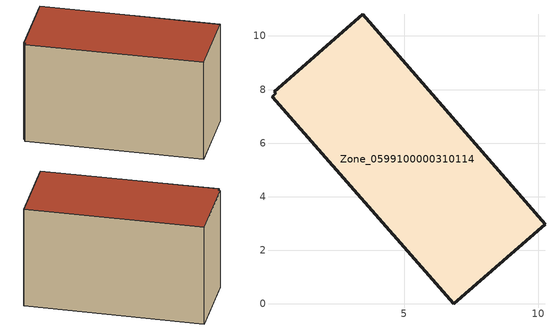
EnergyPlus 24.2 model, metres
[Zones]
Zone_0599100000310114
 floor ground (C_G): 0.2,7.85 0.14,7.92 3.45,10.81 10.26,2.97 6.85,0 0.06,7.73 z0
 wall outside (C_F): 10.26,2.97 3.45,10.81 0.14,7.92 0.2,7.85 0.06,7.73 6.85,0 10.26,2.97 z0:6.22
 roof outside (C_R): 0.14,7.92 0.2,7.85 0.06,7.73 6.85,0 10.26,2.97 3.45,10.81 z6.22
[BUILDING]
Pand.0599100000310114: North Axis=0; Terrain=City; Loads Convergence Tolerance Value=0.04; Temperature Convergence Tolerance Value=0.4; Solar Distribution=FullExterior; Maximum Number of Warmup Days=25; Minimum Number of Warmup Days=1
[Site:Location]
Rotterdam.The.Hague.AP_ZH_NLD Design_Conditions: Latitude=51.96; Longitude=4.45; Time Zone=1; Elevation=-4.5
[SITE:GROUNDTEMPERATURE:BUILDINGSURFACE]
18, 18, 18, 18, 18, 18, 18, 18, 18, 18, 18, 18
[MATERIAL] Thermal Absorptance=0.9; Solar Absorptance=0.7; Visible Absorptance=0.7
Name | Roughness | Thickness | Conductivity | Density | Specific Heat
G.TI.1946 | MediumSmooth | 0.15 | 1 | 540 | 1210
F.TI.1946 | Rough | 0.3 | 0.857143 | 1920 | 840
R.TI.1946 | MediumRough | 0.2 | 0.1 | 1500 | 1000
[CONSTRUCTION]
C_G: G.TI.1946
C_F: F.TI.1946
C_R: R.TI.1946
[ZONE]
Zone_0599100000310114: Type=1; Multiplier=1; Ceiling Height=Autocalculate; Volume=Autocalculate; Floor Area=autocalculate; Part of Total Floor Area=Yes
[ZONEINFILTRATION:DESIGNFLOWRATE]
Infil_Zone_0599100000310114: Zone or ZoneList or Space or SpaceList=Zone_0599100000310114; Schedule=AlwaysOn; Design Flow Rate Calculation Method=Flow/Area; Flow Rate per Floor Area=0.003; Constant Term Coefficient=1; Temperature Term Coefficient=0; Velocity Term Coefficient=0; Velocity Squared Term Coefficient=0
[HVACTEMPLATE:ZONE:IDEALLOADSAIRSYSTEM]
Zone_0599100000310114: Maximum Heating Supply Air Temperature=50; Minimum Cooling Supply Air Temperature=13; Maximum Heating Supply Air Humidity Ratio=0.0156; Minimum Cooling Supply Air Humidity Ratio=0.0077; Heating Limit=NoLimit; Cooling Limit=NoLimit; Dehumidification Control Type=ConstantSensibleHeatRatio; Cooling Sensible Heat Ratio=0.7; Dehumidification Setpoint=60; Humidification Control Type=None; Humidification Setpoint=30; Outdoor Air Method=None; Outdoor Air Flow Rate per Person=0.00944; Outdoor Air Flow Rate per Zone Floor Area=0; Outdoor Air Flow Rate per Zone=0; Demand Controlled Ventilation Type=None; Outdoor Air Economizer Type=NoEconomizer; Heat Recovery Type=None; Sensible Heat Recovery Effectiveness=0.7; Latent Heat Recovery Effectiveness=0.65
[ZONECONTROL:THERMOSTAT]
ThermostatControl_Zone_0599100000310114: Zone or ZoneList=Zone_0599100000310114; Control Type Schedule=DualSetpointControlType; Control 1=Thermostat_Zone_0599100000310114; Temperature Difference Between Cutout And Setpoint=0
[THERMOSTATSETPOINT:DUALSETPOINT]
Thermostat_Zone_0599100000310114: Heating Setpoint Temperature Schedule=HeatingSetpoint_Zone_0599100000310114; Cooling Setpoint Temperature Schedule=CoolingSetpoint_Zone_0599100000310114
[SCHEDULE:COMPACT]
HeatingSetpoint_Zone_0599100000310114: Through: 12/31, For: AllDays, Until: 24:00, 21
CoolingSetpoint_Zone_0599100000310114: Through: 12/31, For: AllDays, Until: 24:00, 24
DualSetpointControlType: Through: 12/31, For: AllDays, Until: 24:00, 4
AlwaysOn: Through: 12/31, For: AllDays, Until: 24:00, 1
